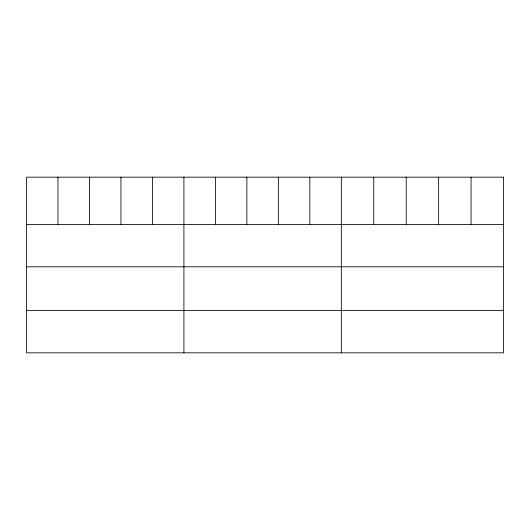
<?xml version="1.0" encoding="UTF-8"?>
<svg xmlns="http://www.w3.org/2000/svg" width="530" height="530" viewBox="0 0 530 530"><rect width="100%" height="100%" fill="white"/><g stroke="black" fill="none" stroke-linecap="round" stroke-linejoin="round"><path stroke-width="0.79" d="M26.5 224.435L503.5 224.435M26.5 266.802L503.5 266.802M26.5 310.461L503.5 310.461M471.064 177.166L471.064 224.435M438.628 177.166L438.628 224.435M406.192 177.166L406.192 224.435M373.756 177.166L373.756 224.435M341.32 177.166L341.32 352.834M309.838 177.166L309.838 224.435M278.356 177.166L278.356 224.435M246.874 177.166L246.874 224.435M215.392 177.166L215.392 224.435M183.91 177.166L183.91 352.834M152.428 177.166L152.428 224.435M120.946 177.166L120.946 224.435M89.464 177.166L89.464 224.435M57.982 177.166L57.982 224.435M503.5 177.166L26.5 177.166L26.5 352.834L503.5 352.834L503.5 177.166"/></g></svg>
